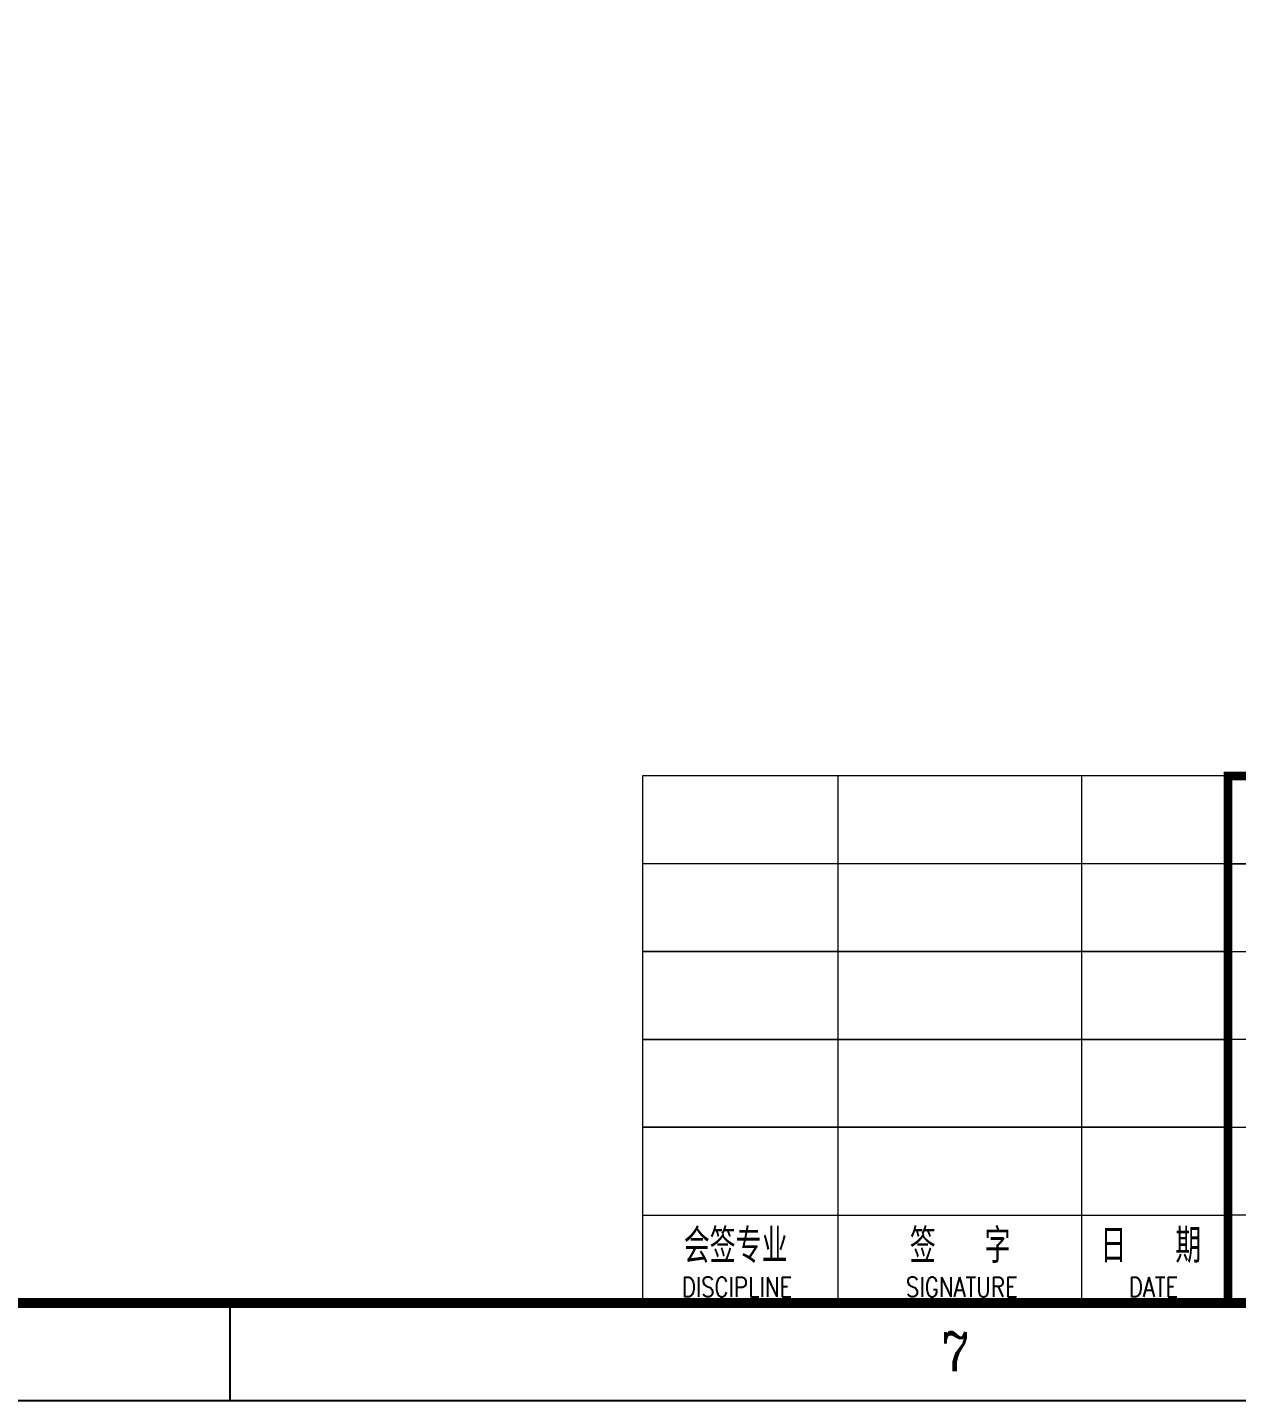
# Model space of a CAD drawing. Header units: millimetres. Extents: x 166235 to 642180, y -176646 to -48310.
# Drawn here: x 253333 to 265722, y -132410 to -118340 of the extents above; entities that cross this region are included whole.
import ezdxf
from ezdxf.enums import TextEntityAlignment as Align

# ---------------------------------------------------------------- set-up
doc = ezdxf.new("R2010")
doc.units = ezdxf.units.MM
doc.header["$LTSCALE"] = 1000
doc.linetypes.add('CENTER', pattern=[50.8, 31.75, -6.35, 6.35, -6.35])
doc.linetypes.add('CONTINOUS', pattern=[0])
doc.layers.add('C', color=1, linetype='CENTER', lineweight=25)
doc.styles.add('C', font='complex.shx', dxfattribs={"height": 4})
doc.styles.add('HZ', font='txt.shx', dxfattribs={"width": 0.8, "bigfont": 'hhztxt.shx'})

# ---------------------------------------------------------------- blocks, each defined once
blk = doc.blocks.new('A0横向')
at = {"layer": 'C', "color": 0, "linetype": 'CONTINOUS'}
blk.add_line((427298627.28, 4237220848.93), (427298627.28, 4237220858.93), dxfattribs=at)
blk.add_lwpolyline([(427297735.53, 4237220848.93), (427298924.53, 4237220848.93), (427298924.53, 4237221689.93), (427297735.53, 4237221689.93)], close=True, dxfattribs=at)
at = {"layer": 'C', "color": 0, "linetype": 'CONTINOUS', "const_width": 1}
blk.add_lwpolyline([(427297760.53, 4237220858.93), (427298914.53, 4237220858.93), (427298914.53, 4237221679.93), (427297760.53, 4237221679.93)], close=True, dxfattribs=at)
at = {"layer": 'C', "color": 0, "linetype": 'CONTINOUS', "style": 'C', "width": 0.85}
blk.add_text('7', height=4, dxfattribs=at).set_placement((427298701.59, 4237220853.93), align=Align.MIDDLE)
blk = doc.blocks.new('tq')
at = {"color": 7, "lineweight": 0}
for p, q in [((-24500, 5400), (-24500, 0)), ((-18500, 5400), (-24500, 5400)), ((-22500, 5400), (-22500, 0)), ((-20000, 0), (-20000, 5400)), ((-18500, 4500), (-24500, 4500)), ((-18500, 4500), (-10500, 4500)), ((-16500, 4500), (-18500, 4500)), ((-18500, 3600), (-24500, 3600)), ((-24500, 3600), (-18500, 3600)), ((-18500, 3600), (-10500, 3600)), ((-18500, 2700), (-24500, 2700)), ((-24500, 2700), (-18500, 2700)), ((-10500, 2700), (-18500, 2700)), ((-10500, 2700), (-18500, 2700)), ((-18500, 1800), (-24500, 1800)), ((-24500, 1800), (-18500, 1800)), ((-18500, 1800), (-10500, 1800)), ((-24500, 900), (-18500, 900)), ((-10500, 900), (-18500, 900))]:
    blk.add_line(p, q, dxfattribs=at)
at = {"lineweight": 0}
blk.add_lwpolyline([(0, 5400, 90, 90, 0), (-18500, 5400, 90, 90, 0), (-18500, 0, 0, 0, 0)], format="xyseb", dxfattribs=at)
at = {"style": 'HZ', "width": 0.8}
for s, height, p in [('会签专业', 350, (-23545, 585)), ('签  字', 350, (-21245, 585)), ('日  期', 350, (-19291, 587)), ('DISCIPLINE', 200, (-23532, 163)), ('SIGNATURE', 200, (-21228, 163)), ('DATE', 200, (-19264, 163))]:
    blk.add_text(s, height=height, dxfattribs=at).set_placement(p, align=Align.MIDDLE_CENTER)

msp = doc.modelspace()

# ---------------------------------------------------------------- block references
at = {"xscale": 100, "yscale": 100, "zscale": 100}
msp.add_blockref('A0横向', (-42729607318, -423722217303), dxfattribs=at)
at = {"color": 4}
msp.add_blockref('tq', (284135, -131410), dxfattribs=at)

doc.saveas('drawing.dxf')
